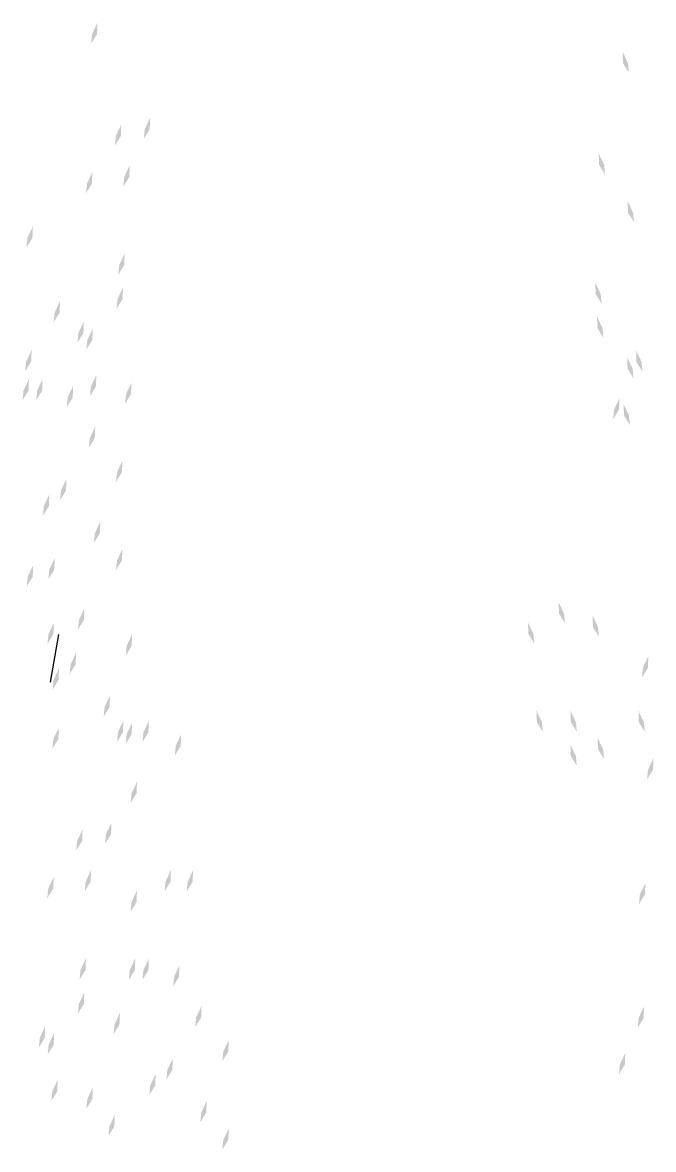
# Model space of a CAD drawing. Header units: inches. Extents: x 2 to 188, y -54 to 24.
# Drawn here: x 18.6 to 19.767, y 21.324 to 23.41 of the extents above; entities that cross this region are included whole.
import ezdxf

# ---------------------------------------------------------------- set-up
doc = ezdxf.new("R2010")
doc.units = ezdxf.units.IN
doc.header["$MEASUREMENT"] = 0
doc.layers.add('artefactos', color=9, linetype='Continuous')

# ---------------------------------------------------------------- blocks, each defined once
blk = doc.blocks.new('A$C79850DA7')
at = {"layer": 'artefactos', "color": 8, "transparency": 33554636}
blk.add_line((4.1232, 6.6616), (4.1699, 6.9313), dxfattribs=at)
for points in [[(4.3884, 10.391), (4.3576, 10.3252), (4.386, 10.3252), (4.3524, 10.2706)], [(0.5343, 10.2272), (0.5651, 10.1614), (0.5368, 10.1614), (0.5704, 10.1068)], [(4.5229, 9.8148), (4.4921, 9.749), (4.5204, 9.749), (4.4868, 9.6945)], [(4.6862, 9.8532), (4.6554, 9.7875), (4.6837, 9.7875), (4.6501, 9.7329)], [(0.3999, 9.651), (0.4307, 9.5852), (0.4023, 9.5852), (0.4359, 9.5307)], [(4.5709, 9.5844), (4.5401, 9.5186), (4.5685, 9.5186), (4.5349, 9.464)], [(4.3596, 9.546), (4.3288, 9.4802), (4.3571, 9.4802), (4.3235, 9.4256)], [(0.5632, 9.3822), (0.594, 9.3164), (0.5656, 9.3164), (0.5992, 9.2618)], [(4.0234, 9.2387), (3.9926, 9.1729), (4.0209, 9.1729), (3.9873, 9.1183)], [(4.5421, 9.085), (4.5113, 9.0193), (4.5397, 9.0193), (4.5061, 8.9647)], [(0.3806, 8.9212), (0.4114, 8.8555), (0.3831, 8.8555), (0.4167, 8.8009)], [(4.5325, 8.893), (4.5017, 8.8272), (4.53, 8.8272), (4.4965, 8.7726)], [(4.1771, 8.8162), (4.1463, 8.7504), (4.1746, 8.7504), (4.141, 8.6958)], [(0.3902, 8.7292), (0.421, 8.6634), (0.3927, 8.6634), (0.4263, 8.6088)], [(4.3116, 8.7009), (4.2808, 8.6352), (4.3091, 8.6352), (4.2755, 8.5806)], [(4.362, 8.6625), (4.3312, 8.5968), (4.3595, 8.5968), (4.3259, 8.5422)], [(4.0165, 8.5407), (3.9857, 8.4749), (4.0141, 8.4749), (3.9805, 8.4203)], [(0.5608, 8.4987), (0.5916, 8.433), (0.5632, 8.433), (0.5968, 8.3784)], [(0.6112, 8.5371), (0.642, 8.4714), (0.6136, 8.4714), (0.6472, 8.4168)], [(4.0012, 8.3752), (3.9704, 8.3095), (3.9987, 8.3095), (3.9651, 8.2549)], [(4.078, 8.3752), (4.0472, 8.3095), (4.0756, 8.3095), (4.042, 8.2549)], [(4.3823, 8.3985), (4.3515, 8.3327), (4.3799, 8.3327), (4.3463, 8.2781)], [(4.5805, 8.3553), (4.5497, 8.2895), (4.5781, 8.2895), (4.5445, 8.2349)], [(4.2509, 8.3368), (4.2201, 8.2711), (4.2485, 8.2711), (4.2149, 8.2165)], [(0.5172, 8.2676), (0.4864, 8.2018), (0.5147, 8.2018), (0.4811, 8.1473)], [(0.5404, 8.2347), (0.5712, 8.1689), (0.5429, 8.1689), (0.5765, 8.1143)], [(4.3758, 8.1064), (4.345, 8.0406), (4.3733, 8.0406), (4.3398, 7.986)], [(4.5295, 7.9143), (4.4987, 7.8486), (4.527, 7.8486), (4.4934, 7.794)], [(4.2131, 7.8106), (4.1823, 7.7448), (4.2106, 7.7448), (4.177, 7.6902)], [(4.1164, 7.7223), (4.0856, 7.6565), (4.114, 7.6565), (4.0804, 7.6019)], [(4.4046, 7.5686), (4.3738, 7.5029), (4.4022, 7.5029), (4.3686, 7.4483)], [(4.5295, 7.415), (4.4987, 7.3492), (4.527, 7.3492), (4.4934, 7.2947)], [(4.147, 7.3637), (4.1162, 7.2979), (4.1446, 7.2979), (4.111, 7.2433)], [(4.0251, 7.323), (3.9943, 7.2573), (4.0226, 7.2573), (3.989, 7.2027)], [(0.1729, 7.1147), (0.2037, 7.0489), (0.1754, 7.0489), (0.209, 6.9943)], [(4.3147, 7.0793), (4.2839, 7.0135), (4.3122, 7.0135), (4.2786, 6.9589)], [(0.365, 7.0378), (0.3958, 6.9721), (0.3675, 6.9721), (0.4011, 6.9175)], [(0, 6.9994), (0.0308, 6.9337), (0.0024, 6.9337), (0.036, 6.8791)], [(4.1419, 6.998), (4.1111, 6.9323), (4.1395, 6.9323), (4.1059, 6.8777)], [(4.5841, 6.9315), (4.5533, 6.8658), (4.5817, 6.8658), (4.5481, 6.8112)], [(4.2677, 6.8278), (4.2369, 6.762), (4.2652, 6.762), (4.2316, 6.7074)], [(0.6805, 6.808), (0.6497, 6.7423), (0.678, 6.7423), (0.6444, 6.6877)], [(4.1711, 6.7395), (4.1403, 6.6737), (4.1686, 6.6737), (4.135, 6.6191)], [(4.4593, 6.5859), (4.4285, 6.5201), (4.4568, 6.5201), (4.4232, 6.4655)], [(0.048, 6.5001), (0.0788, 6.4343), (0.0505, 6.4343), (0.0841, 6.3798)], [(0.2402, 6.5001), (0.2709, 6.4343), (0.2426, 6.4343), (0.2762, 6.3798)], [(0.6244, 6.5001), (0.6552, 6.4343), (0.6268, 6.4343), (0.6604, 6.3798)], [(4.5349, 6.4436), (4.5041, 6.3778), (4.5324, 6.3778), (4.4989, 6.3233)], [(4.679, 6.4436), (4.6482, 6.3778), (4.6765, 6.3778), (4.6429, 6.3233)], [(4.1699, 6.4052), (4.1391, 6.3394), (4.1674, 6.3394), (4.1338, 6.2848)], [(4.5841, 6.4322), (4.5533, 6.3664), (4.5817, 6.3664), (4.5481, 6.3119)], [(0.3938, 6.3465), (0.4246, 6.2807), (0.3963, 6.2807), (0.4299, 6.2261)], [(4.8615, 6.3668), (4.8307, 6.301), (4.8591, 6.301), (4.8255, 6.2464)], [(0.2402, 6.3081), (0.2709, 6.2423), (0.2426, 6.2423), (0.2762, 6.1877)], [(0.7093, 6.2319), (0.6785, 6.1661), (0.7068, 6.1661), (0.6732, 6.1116)], [(4.6117, 6.0979), (4.5809, 6.0321), (4.6093, 6.0321), (4.5757, 5.9776)], [(4.4677, 5.8675), (4.4369, 5.8017), (4.4652, 5.8017), (4.4316, 5.7471)], [(4.3044, 5.8291), (4.2736, 5.7633), (4.3019, 5.7633), (4.2683, 5.7087)], [(4.1411, 5.5602), (4.1103, 5.4944), (4.1386, 5.4944), (4.105, 5.4398)], [(4.3524, 5.5986), (4.3216, 5.5328), (4.3499, 5.5328), (4.3163, 5.4782)], [(4.8039, 5.5986), (4.7731, 5.5328), (4.8014, 5.5328), (4.7678, 5.4782)], [(4.9287, 5.5986), (4.8979, 5.5328), (4.9263, 5.5328), (4.8927, 5.4782)], [(0.6634, 5.5259), (0.6326, 5.4601), (0.6609, 5.4601), (0.6273, 5.4056)], [(4.6117, 5.4834), (4.5809, 5.4176), (4.6093, 5.4176), (4.5757, 5.363)], [(4.3236, 5.0993), (4.2928, 5.0335), (4.3211, 5.0335), (4.2875, 4.9789)], [(4.6021, 5.0993), (4.5713, 5.0335), (4.5997, 5.0335), (4.5661, 4.9789)], [(4.679, 5.0993), (4.6482, 5.0335), (4.6765, 5.0335), (4.6429, 4.9789)], [(4.8519, 5.0609), (4.8211, 4.9951), (4.8494, 4.9951), (4.8159, 4.9405)], [(4.314, 4.9072), (4.2832, 4.8415), (4.3115, 4.8415), (4.2779, 4.7869)], [(0.6565, 4.8279), (0.6257, 4.7621), (0.6541, 4.7621), (0.6205, 4.7075)], [(4.5157, 4.792), (4.4849, 4.7262), (4.5132, 4.7262), (4.4796, 4.6716)], [(4.9768, 4.8304), (4.946, 4.7646), (4.9743, 4.7646), (4.9407, 4.7101)], [(4.093, 4.7152), (4.0622, 4.6494), (4.0906, 4.6494), (4.057, 4.5948)], [(4.1435, 4.6768), (4.1127, 4.611), (4.141, 4.611), (4.1074, 4.5564)], [(5.1305, 4.6384), (5.0997, 4.5726), (5.128, 4.5726), (5.0944, 4.518)], [(0.5498, 4.5638), (0.519, 4.4981), (0.5474, 4.4981), (0.5138, 4.4435)], [(4.814, 4.5346), (4.7832, 4.4688), (4.8116, 4.4688), (4.778, 4.4142)], [(4.1638, 4.4127), (4.133, 4.3469), (4.1613, 4.3469), (4.1277, 4.2924)], [(4.7174, 4.4463), (4.6866, 4.3805), (4.715, 4.3805), (4.6814, 4.326)], [(4.362, 4.3695), (4.3312, 4.3037), (4.3595, 4.3037), (4.3259, 4.2491)], [(5.0056, 4.2927), (4.9748, 4.2269), (5.0031, 4.2269), (4.9695, 4.1723)], [(4.4869, 4.2159), (4.4561, 4.1501), (4.4844, 4.1501), (4.4508, 4.0955)], [(5.1305, 4.139), (5.0997, 4.0733), (5.128, 4.0733), (5.0944, 4.0187)]]:
    blk.add_solid(points, dxfattribs=at)

msp = doc.modelspace()

# ---------------------------------------------------------------- block references
at = {"layer": 'artefactos', "xscale": 0.3273856185017764, "yscale": 0.3273856185017764, "zscale": 0.3273856185017764}
for p in [(17.3019, 20.0084), (19.5351, 20.0084)]:
    msp.add_blockref('A$C79850DA7', p, dxfattribs=at)

doc.saveas('drawing.dxf')
